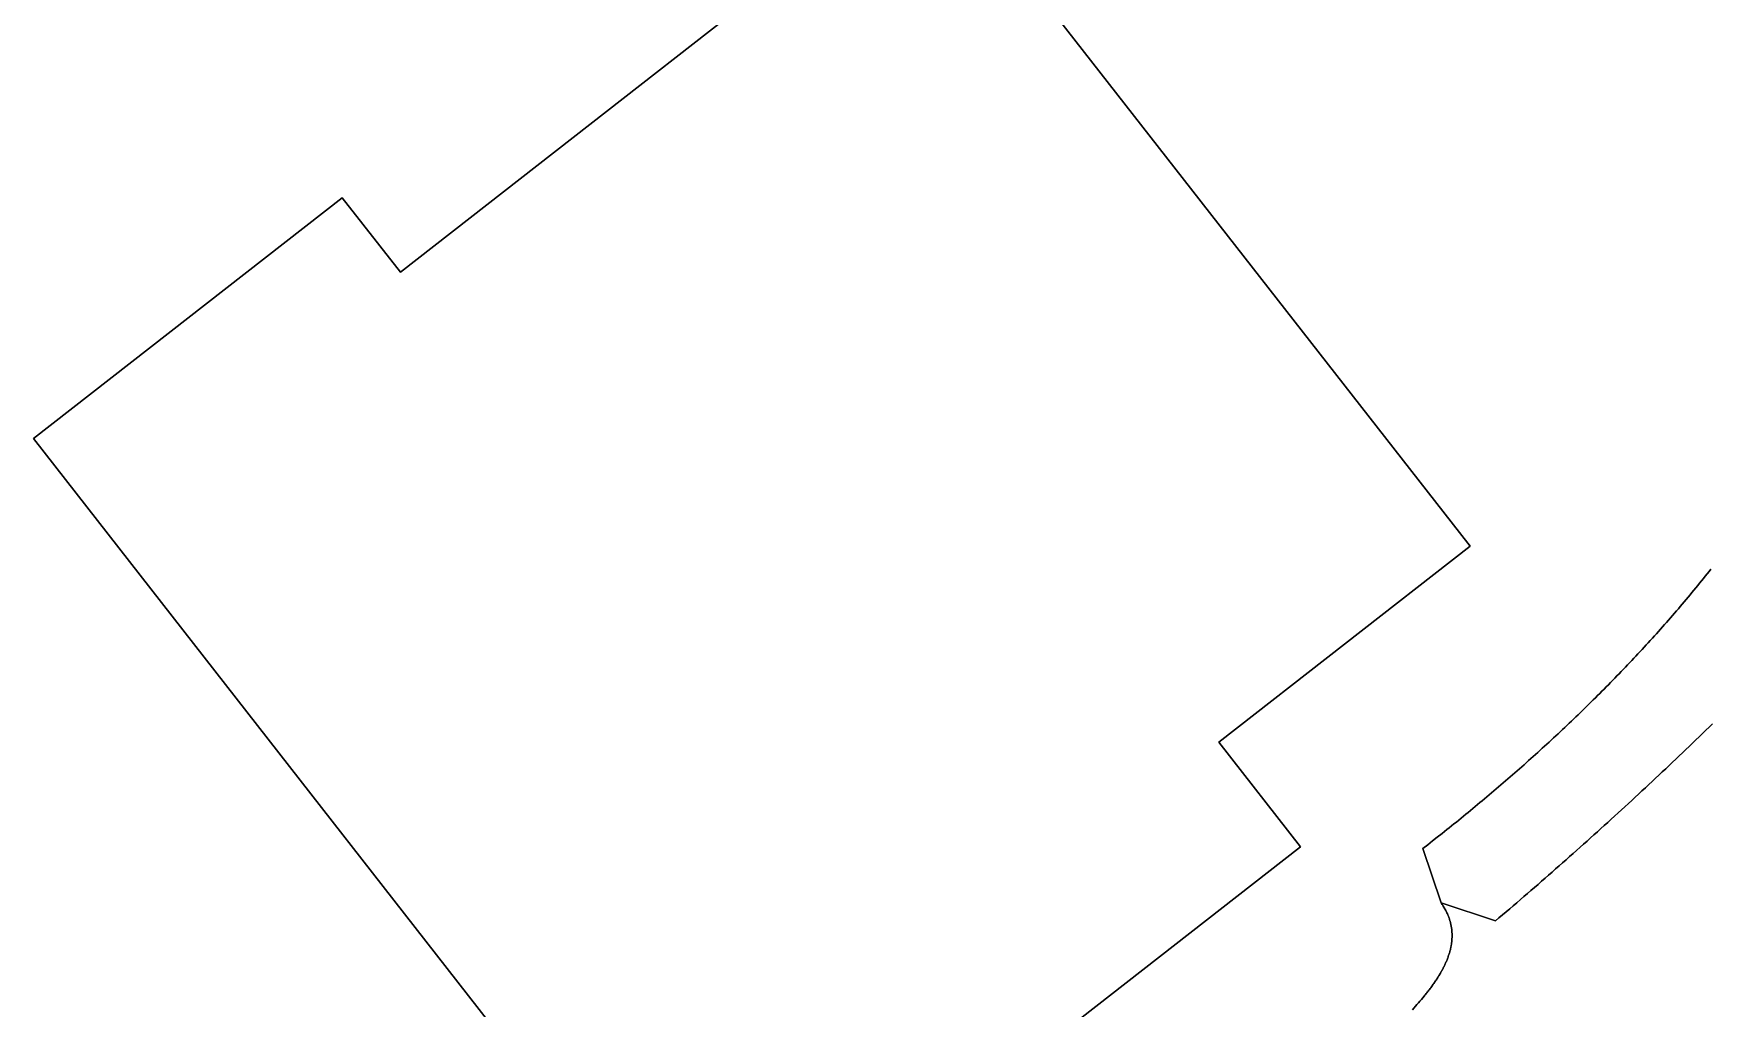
# Model space of a CAD drawing. Header units: millimetres. Extents: x 539514 to 908003, y -69769 to 203909.
# Drawn here: x 756747 to 783711, y 86772 to 102464 of the extents above; entities that cross this region are included whole.
import ezdxf

# ---------------------------------------------------------------- set-up
doc = ezdxf.new("R2010")
doc.units = ezdxf.units.MM
doc.layers.add('CLOSED_AREAS', color=7, linetype='Continuous')
doc.layers.add('REGION_HOLES', color=7, linetype='Continuous')

msp = doc.modelspace()

# ---------------------------------------------------------------- linework, layer by layer
at = {"layer": 'CLOSED_AREAS'}
msp.add_lwpolyline([(771205.805, 105299.612), (762648.714, 98622.588), (761713.253, 99821.448), (756746.613, 95946.022), (766833.73, 83018.651), (767952.386, 83891.529), (768767.376, 82847.06), (777132.448, 89374.255), (775818.333, 91058.389), (779858.336, 94210.768)], close=True, dxfattribs=at)
for points in [[(778931.081, 86751.989), (778955.865, 86779.283), (778980.362, 86806.578), (779004.556, 86833.873), (779028.436, 86861.168), (779051.986, 86888.464), (779075.194, 86915.76), (779098.047, 86943.056), (779120.529, 86970.352), (779131.628, 86984.001), (779142.629, 86997.65), (779153.531, 87011.298), (779164.332, 87024.947), (779175.031, 87038.596), (779185.625, 87052.245), (779196.114, 87065.895), (779206.495, 87079.544), (779216.766, 87093.194), (779226.927, 87106.843), (779236.975, 87120.493), (779246.909, 87134.143), (779256.726, 87147.794), (779266.426, 87161.444), (779276.007, 87175.095), (779285.466, 87188.745), (779294.803, 87202.396), (779304.015, 87216.048), (779313.1, 87229.699), (779322.058, 87243.351), (779330.886, 87257.002), (779339.583, 87270.654), (779348.147, 87284.306), (779356.577, 87297.959), (779364.87, 87311.612), (779373.025, 87325.264), (779381.04, 87338.917), (779388.914, 87352.571), (779396.644, 87366.224), (779404.23, 87379.878), (779411.669, 87393.532), (779418.961, 87407.187), (779426.102, 87420.841), (779433.091, 87434.496), (779439.928, 87448.151), (779446.609, 87461.807), (779453.134, 87475.463), (779459.5, 87489.119), (779465.707, 87502.775), (779471.751, 87516.431), (779477.632, 87530.088), (779483.348, 87543.745), (779488.898, 87557.403), (779494.278, 87571.061), (779499.489, 87584.719), (779504.527, 87598.377), (779509.392, 87612.036), (779514.082, 87625.695), (779518.595, 87639.355), (779522.929, 87653.015), (779527.083, 87666.675), (779531.055, 87680.335), (779534.843, 87693.996), (779538.445, 87707.657), (779541.861, 87721.319), (779545.087, 87734.981), (779548.124, 87748.643), (779550.968, 87762.306), (779553.618, 87775.969), (779556.072, 87789.632), (779558.329, 87803.296), (779560.388, 87816.961), (779562.245, 87830.625), (779563.901, 87844.29), (779565.352, 87857.956), (779566.597, 87871.622), (779567.635, 87885.288), (779568.464, 87898.955), (779569.082, 87912.622), (779569.488, 87926.29), (779569.68, 87939.958), (779569.655, 87953.626), (779569.413, 87967.295), (779568.952, 87980.965), (779568.27, 87994.634), (779567.365, 88008.305), (779566.236, 88021.976), (779564.88, 88035.647), (779563.297, 88049.319), (779561.485, 88062.991), (779559.442, 88076.664), (779557.165, 88090.337), (779554.654, 88104.011), (779551.907, 88117.685), (779548.923, 88131.359), (779545.698, 88145.035), (779542.232, 88158.71), (779538.524, 88172.387), (779534.571, 88186.064), (779530.371, 88199.741), (779525.923, 88213.419), (779521.226, 88227.097), (779516.277, 88240.776), (779511.075, 88254.455), (779505.618, 88268.135), (779499.905, 88281.816), (779493.934, 88295.497), (779487.703, 88309.179), (779481.21, 88322.861), (779474.454, 88336.544), (779467.433, 88350.227), (779460.145, 88363.912), (779452.589, 88377.596), (779444.763, 88391.281), (779436.665, 88404.967), (779428.294, 88418.654), (779419.648, 88432.341), (779410.725, 88446.028), (779401.523, 88459.716), (779392.042, 88473.405), (779100.557, 89347.859), (779177.783, 89407.778), (779254.887, 89467.974), (779331.864, 89528.445), (779408.709, 89589.19), (779485.419, 89650.207), (779523.722, 89680.818), (779561.989, 89711.496), (779600.22, 89742.242), (779638.415, 89773.055), (779676.572, 89803.935), (779714.691, 89834.883), (779752.773, 89865.898), (779790.815, 89896.979), (779828.818, 89928.127), (779866.781, 89959.342), (779904.704, 89990.623), (779942.585, 90021.97), (779980.425, 90053.384), (780018.223, 90084.863), (780055.978, 90116.408), (780093.69, 90148.019), (780131.359, 90179.695), (780168.983, 90211.437), (780206.562, 90243.244), (780244.095, 90275.115), (780281.583, 90307.052), (780319.025, 90339.054), (780356.419, 90371.12), (780393.766, 90403.251), (780431.064, 90435.445), (780468.314, 90467.705), (780505.515, 90500.028), (780542.666, 90532.415), (780579.766, 90564.865), (780616.816, 90597.38), (780653.814, 90629.958), (780690.761, 90662.599), (780727.654, 90695.303), (780764.495, 90728.07), (780801.283, 90760.9), (780838.016, 90793.793), (780874.694, 90826.748), (780911.317, 90859.765), (780947.885, 90892.845), (780984.396, 90925.987), (781020.85, 90959.191), (781057.247, 90992.457), (781093.586, 91025.784), (781129.866, 91059.173), (781166.087, 91092.624), (781202.249, 91126.135), (781238.35, 91159.708), (781274.391, 91193.341), (781310.371, 91227.035), (781346.288, 91260.79), (781382.144, 91294.605), (781417.936, 91328.481), (781453.665, 91362.417), (781489.33, 91396.413), (781524.931, 91430.469), (781560.466, 91464.584), (781595.936, 91498.759), (781631.34, 91532.994), (781666.677, 91567.288), (781701.947, 91601.64), (781737.149, 91636.052), (781772.282, 91670.523), (781807.347, 91705.053), (781842.342, 91739.641), (781877.268, 91774.287), (781912.122, 91808.992), (781946.906, 91843.755), (781981.618, 91878.576), (782016.258, 91913.454), (782050.825, 91948.391), (782085.319, 91983.384), (782119.739, 92018.436), (782154.084, 92053.544), (782188.355, 92088.709), (782222.55, 92123.932), (782256.669, 92159.211), (782290.712, 92194.547), (782324.678, 92229.939), (782358.566, 92265.388), (782392.376, 92300.893), (782426.107, 92336.454), (782459.758, 92372.07), (782493.33, 92407.743), (782526.822, 92443.471), (782560.232, 92479.255), (782593.561, 92515.093), (782626.809, 92550.988), (782659.973, 92586.937), (782693.055, 92622.94), (782726.052, 92658.999), (782758.966, 92695.112), (782791.795, 92731.28), (782824.538, 92767.502), (782857.196, 92803.778), (782889.767, 92840.108), (782922.251, 92876.491), (782954.648, 92912.929), (782986.957, 92949.42), (783019.177, 92985.964), (783051.308, 93022.562), (783083.35, 93059.213), (783115.301, 93095.916), (783147.162, 93132.673), (783178.931, 93169.482), (783210.608, 93206.343), (783242.193, 93243.257), (783273.685, 93280.223), (783305.083, 93317.241), (783336.388, 93354.312), (783367.597, 93391.433), (783398.712, 93428.607), (783429.731, 93465.832), (783460.654, 93503.108), (783491.48, 93540.435), (783522.208, 93577.814), (783552.839, 93615.243), (783583.371, 93652.723), (783613.805, 93690.253), (783644.138, 93727.834), (783674.372, 93765.466), (783704.505, 93803.147), (783734.537, 93840.878)], [(783734.537, 93840.878), (783704.505, 93803.147), (783674.372, 93765.466), (783644.138, 93727.834), (783613.805, 93690.253), (783583.371, 93652.723), (783552.839, 93615.243), (783522.208, 93577.814), (783491.48, 93540.435), (783460.654, 93503.108), (783429.731, 93465.832), (783398.712, 93428.607), (783367.597, 93391.433), (783336.388, 93354.312), (783305.083, 93317.241), (783273.685, 93280.223), (783242.193, 93243.257), (783210.608, 93206.343), (783178.931, 93169.482), (783147.162, 93132.673), (783115.301, 93095.916), (783083.35, 93059.213), (783051.308, 93022.562), (783019.177, 92985.964), (782986.957, 92949.42), (782954.648, 92912.929), (782922.251, 92876.491), (782889.767, 92840.108), (782857.196, 92803.778), (782824.538, 92767.502), (782791.795, 92731.28), (782758.966, 92695.112), (782726.052, 92658.999), (782693.055, 92622.94), (782659.973, 92586.937), (782626.809, 92550.988), (782593.561, 92515.093), (782560.232, 92479.255), (782526.822, 92443.471), (782493.33, 92407.743), (782459.758, 92372.07), (782426.107, 92336.454), (782392.376, 92300.893), (782358.566, 92265.388), (782324.678, 92229.939), (782290.712, 92194.547), (782256.669, 92159.211), (782222.55, 92123.932), (782188.355, 92088.709), (782154.084, 92053.544), (782119.739, 92018.436), (782085.319, 91983.384), (782050.825, 91948.391), (782016.258, 91913.454), (781981.618, 91878.576), (781946.906, 91843.755), (781912.122, 91808.992), (781877.268, 91774.287), (781842.342, 91739.641), (781807.347, 91705.053), (781772.282, 91670.523), (781737.149, 91636.052), (781701.947, 91601.64), (781666.677, 91567.288), (781631.34, 91532.994), (781595.936, 91498.759), (781560.466, 91464.584), (781524.931, 91430.469), (781489.33, 91396.413), (781453.665, 91362.417), (781417.936, 91328.481), (781382.144, 91294.605), (781346.288, 91260.79), (781310.371, 91227.035), (781274.391, 91193.341), (781238.35, 91159.708), (781202.249, 91126.135), (781166.087, 91092.624), (781129.866, 91059.173), (781093.586, 91025.784), (781057.247, 90992.457), (781020.85, 90959.191), (780984.396, 90925.987), (780947.885, 90892.845), (780911.317, 90859.765), (780874.694, 90826.748), (780838.016, 90793.793), (780801.283, 90760.9), (780764.495, 90728.07), (780727.654, 90695.303), (780690.761, 90662.599), (780653.814, 90629.958), (780616.816, 90597.38), (780579.766, 90564.865), (780542.666, 90532.415), (780505.515, 90500.028), (780468.314, 90467.705), (780431.064, 90435.445), (780393.766, 90403.251), (780356.419, 90371.12), (780319.025, 90339.054), (780281.583, 90307.052), (780244.095, 90275.115), (780206.562, 90243.244), (780168.983, 90211.437), (780131.359, 90179.695), (780093.69, 90148.019), (780055.978, 90116.408), (780018.223, 90084.863), (779980.425, 90053.384), (779942.585, 90021.97), (779904.704, 89990.623), (779866.781, 89959.342), (779828.818, 89928.127), (779790.815, 89896.979), (779752.773, 89865.898), (779714.691, 89834.883), (779676.572, 89803.935), (779638.415, 89773.055), (779600.22, 89742.242), (779561.989, 89711.496), (779523.722, 89680.818), (779485.419, 89650.207), (779408.709, 89589.19), (779331.864, 89528.445), (779254.887, 89467.974), (779177.783, 89407.778), (779100.557, 89347.859), (779392.042, 88473.405), (780266.495, 88181.921), (780324.1, 88230.615), (780381.632, 88279.365), (780439.091, 88328.172), (780496.478, 88377.035), (780553.793, 88425.954), (780611.035, 88474.929), (780668.206, 88523.959), (780725.304, 88573.045), (780782.332, 88622.186), (780839.287, 88671.383), (780896.172, 88720.634), (780952.985, 88769.941), (781009.728, 88819.301), (781066.4, 88868.717), (781123.002, 88918.186), (781179.533, 88967.71), (781235.995, 89017.287), (781292.386, 89066.918), (781348.708, 89116.602), (781404.961, 89166.34), (781461.144, 89216.131), (781517.258, 89265.975), (781573.303, 89315.872), (781629.279, 89365.821), (781685.187, 89415.822), (781741.026, 89465.876), (781796.798, 89515.982), (781852.501, 89566.14), (781908.137, 89616.349), (781963.705, 89666.61), (782019.206, 89716.922), (782074.639, 89767.285), (782130.006, 89817.699), (782185.305, 89868.164), (782240.538, 89918.68), (782295.705, 89969.246), (782350.805, 90019.862), (782405.84, 90070.528), (782460.808, 90121.244), (782515.711, 90172.009), (782570.549, 90222.824), (782625.321, 90273.689), (782680.028, 90324.602), (782734.67, 90375.565), (782789.247, 90426.576), (782843.76, 90477.635), (782898.208, 90528.743), (782952.593, 90579.9), (783006.913, 90631.104), (783061.17, 90682.356), (783115.363, 90733.656), (783169.492, 90785.003), (783223.559, 90836.398), (783277.562, 90887.839), (783331.503, 90939.328), (783385.381, 90990.863), (783439.197, 91042.445), (783492.95, 91094.073), (783546.641, 91145.747), (783600.271, 91197.468), (783653.839, 91249.234), (783707.345, 91301.046), (783760.79, 91352.903)], [(783760.79, 91352.903), (783707.345, 91301.046), (783653.839, 91249.234), (783600.271, 91197.468), (783546.641, 91145.747), (783492.95, 91094.073), (783439.197, 91042.445), (783385.381, 90990.863), (783331.503, 90939.328), (783277.562, 90887.839), (783223.559, 90836.398), (783169.492, 90785.003), (783115.363, 90733.656), (783061.17, 90682.356), (783006.913, 90631.104), (782952.593, 90579.9), (782898.208, 90528.743), (782843.76, 90477.635), (782789.247, 90426.576), (782734.67, 90375.565), (782680.028, 90324.602), (782625.321, 90273.689), (782570.549, 90222.824), (782515.711, 90172.009), (782460.808, 90121.244), (782405.84, 90070.528), (782350.805, 90019.862), (782295.705, 89969.246), (782240.538, 89918.68), (782185.305, 89868.164), (782130.006, 89817.699), (782074.639, 89767.285), (782019.206, 89716.922), (781963.705, 89666.61), (781908.137, 89616.349), (781852.501, 89566.14), (781796.798, 89515.982), (781741.026, 89465.876), (781685.187, 89415.822), (781629.279, 89365.821), (781573.303, 89315.872), (781517.258, 89265.975), (781461.144, 89216.131), (781404.961, 89166.34), (781348.708, 89116.602), (781292.386, 89066.918), (781235.995, 89017.287), (781179.533, 88967.71), (781123.002, 88918.186), (781066.4, 88868.717), (781009.728, 88819.301), (780952.985, 88769.941), (780896.172, 88720.634), (780839.287, 88671.383), (780782.332, 88622.186), (780725.304, 88573.045), (780668.206, 88523.959), (780611.035, 88474.929), (780553.793, 88425.954), (780496.478, 88377.035), (780439.091, 88328.172), (780381.632, 88279.365), (780324.1, 88230.615), (780266.495, 88181.921), (779392.042, 88473.405), (779401.523, 88459.716), (779410.725, 88446.028), (779419.648, 88432.341), (779428.294, 88418.654), (779436.665, 88404.967), (779444.763, 88391.281), (779452.589, 88377.596), (779460.145, 88363.912), (779467.433, 88350.227), (779474.454, 88336.544), (779481.21, 88322.861), (779487.703, 88309.179), (779493.934, 88295.497), (779499.905, 88281.816), (779505.618, 88268.135), (779511.075, 88254.455), (779516.277, 88240.776), (779521.226, 88227.097), (779525.923, 88213.419), (779530.371, 88199.741), (779534.571, 88186.064), (779538.524, 88172.387), (779542.232, 88158.71), (779545.698, 88145.035), (779548.923, 88131.359), (779551.907, 88117.685), (779554.654, 88104.011), (779557.165, 88090.337), (779559.442, 88076.664), (779561.485, 88062.991), (779563.297, 88049.319), (779564.88, 88035.647), (779566.236, 88021.976), (779567.365, 88008.305), (779568.27, 87994.634), (779568.952, 87980.965), (779569.413, 87967.295), (779569.655, 87953.626), (779569.68, 87939.958), (779569.488, 87926.29), (779569.082, 87912.622), (779568.464, 87898.955), (779567.635, 87885.288), (779566.597, 87871.622), (779565.352, 87857.956), (779563.901, 87844.29), (779562.245, 87830.625), (779560.388, 87816.961), (779558.329, 87803.296), (779556.072, 87789.632), (779553.618, 87775.969), (779550.968, 87762.306), (779548.124, 87748.643), (779545.087, 87734.981), (779541.861, 87721.319), (779538.445, 87707.657), (779534.843, 87693.996), (779531.055, 87680.335), (779527.083, 87666.675), (779522.929, 87653.015), (779518.595, 87639.355), (779514.082, 87625.695), (779509.392, 87612.036), (779504.527, 87598.377), (779499.489, 87584.719), (779494.278, 87571.061), (779488.898, 87557.403), (779483.348, 87543.745), (779477.632, 87530.088), (779471.751, 87516.431), (779465.707, 87502.775), (779459.5, 87489.119), (779453.134, 87475.463), (779446.609, 87461.807), (779439.928, 87448.151), (779433.091, 87434.496), (779426.102, 87420.841), (779418.961, 87407.187), (779411.669, 87393.532), (779404.23, 87379.878), (779396.644, 87366.224), (779388.914, 87352.571), (779381.04, 87338.917), (779373.025, 87325.264), (779364.87, 87311.612), (779356.577, 87297.959), (779348.147, 87284.306), (779339.583, 87270.654), (779330.886, 87257.002), (779322.058, 87243.351), (779313.1, 87229.699), (779304.015, 87216.048), (779294.803, 87202.396), (779285.466, 87188.745), (779276.007, 87175.095), (779266.426, 87161.444), (779256.726, 87147.794), (779246.909, 87134.143), (779236.975, 87120.493), (779226.927, 87106.843), (779216.766, 87093.194), (779206.495, 87079.544), (779196.114, 87065.895), (779185.625, 87052.245), (779175.031, 87038.596), (779164.332, 87024.947), (779153.531, 87011.298), (779142.629, 86997.65), (779131.628, 86984.001), (779120.529, 86970.352), (779098.047, 86943.056), (779075.194, 86915.76), (779051.986, 86888.464), (779028.436, 86861.168), (779004.556, 86833.873), (778980.362, 86806.578), (778955.865, 86779.283), (778931.081, 86751.989)]]:
    msp.add_lwpolyline(points, dxfattribs=at)
at = {"layer": 'REGION_HOLES'}
msp.add_lwpolyline([(779858.336, 94210.768), (775818.333, 91058.389), (777132.448, 89374.255), (768767.376, 82847.06), (767952.386, 83891.529), (766833.73, 83018.651), (756746.613, 95946.022), (761713.253, 99821.448), (762648.714, 98622.588), (771205.805, 105299.612)], close=True, dxfattribs=at)

doc.saveas('drawing.dxf')
